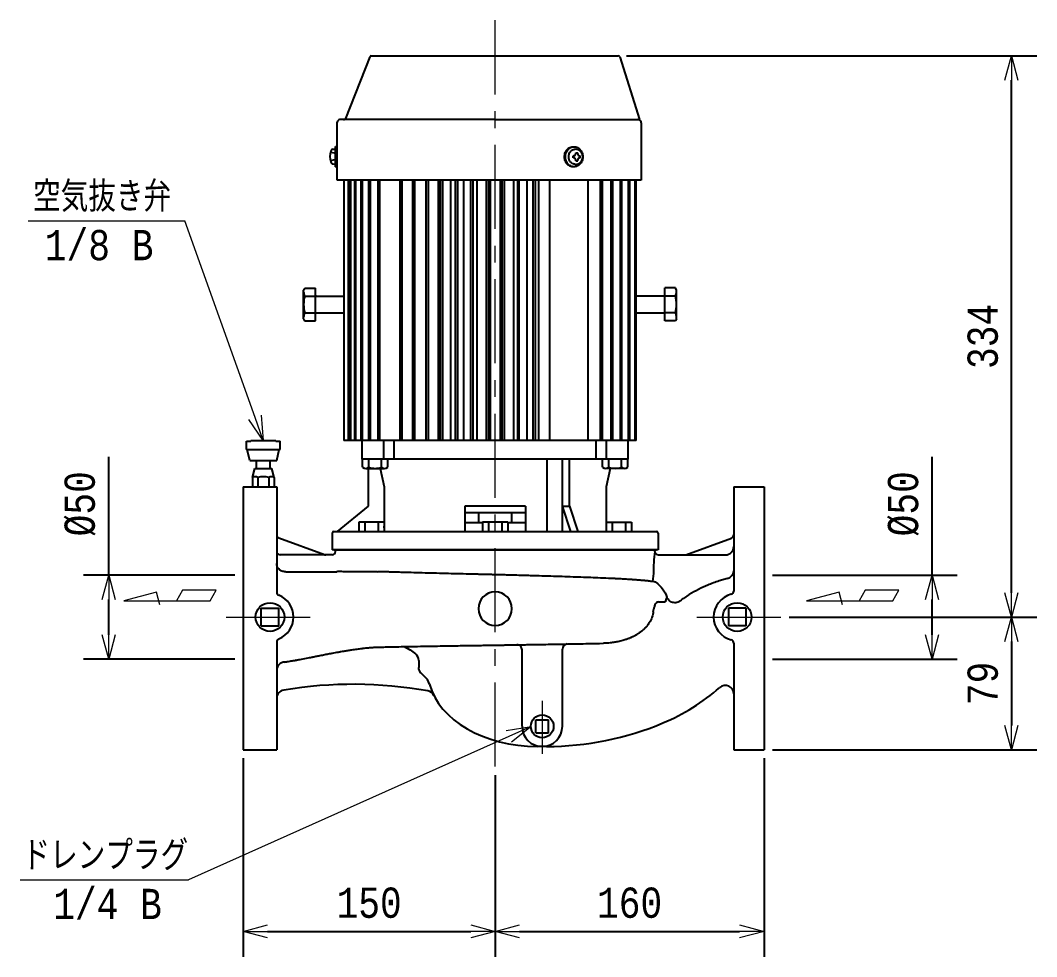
# Model space of a CAD drawing. Extents: x 0 to 1820, y 0 to 1285.
# Drawn here: x 633 to 1238, y 61 to 618 of the extents above; entities that cross this region are included whole.
import ezdxf

# ---------------------------------------------------------------- set-up
doc = ezdxf.new("R2010")
doc.units = 0
doc.header["$LTSCALE"] = 40
doc.header["$MEASUREMENT"] = 0
doc.linetypes.add('CENTER', pattern=[2, 1.25, -0.25, 0.25, -0.25])
doc.layers.get('0').update_dxf_attribs({"linetype": 'CONTINUOUS'})
doc.layers.get('Defpoints').update_dxf_attribs({"color": 8, "linetype": 'CONTINUOUS'})
doc.layers.add('DETAIL', color=7, linetype='CONTINUOUS')
doc.layers.add('NOTE', color=3, linetype='CONTINUOUS', lineweight=13)
doc.layers.add('SIZE', color=3, linetype='CONTINUOUS', lineweight=13)
doc.styles.get("Standard").update_dxf_attribs({"font": 'monotxt.shx', "width": 0.83, "bigfont": 'extfont.shx'})
doc.dimstyles.new('STDIM1', dxfattribs={"dimtxt": 18, "dimasz": 14.5, "dimexe": 15, "dimexo": 5, "dimgap": 8, "dimtad": 1, "dimdsep": 46, "dimtxsty": 'STANDARD', "dimblk": 'OPEN30', "dimblk1": 'OPEN30', "dimblk2": 'OPEN30', "dimsah": 1, "dimcen": 0, "dimdle": 4.496, "dimazin": 0, "dimtfac": 1, "dimtdec": 0, "dimtmove": 0, "dimatfit": 3, "dimldrblk": 'OPEN30', "dimfxl": 1, "dimtvp": 1, "dimtolj": 1, "dimtzin": 0, "dimarcsym": 0})

# ---------------------------------------------------------------- blocks, each defined once
blk = doc.blocks.new('_OPEN30')
at = {"color": 0, "linetype": 'ByBlock'}
for p, q in [((-1, 0.268), (0, 0)), ((0, 0), (-1, -0.268)), ((0, 0), (-1, 0))]:
    blk.add_line(p, q, dxfattribs=at)
blk = doc.blocks.new('*D1')
at = {"layer": 'Defpoints', "color": 0}
for p in [(1085.54, 262.95), (1075.54, 183.95), (1222.81, 183.95)]:
    blk.add_point(p, dxfattribs=at)
at = {"layer": 'SIZE', "color": 0, "lineweight": -2}
for p, q in [((1090.54, 262.95), (1237.81, 262.95)), ((1222.81, 248.45), (1222.81, 198.45)), ((1080.54, 183.95), (1237.81, 183.95))]:
    blk.add_line(p, q, dxfattribs=at)
at = {"layer": 'SIZE', "color": 0, "lineweight": -2, "xscale": 14.5, "yscale": 14.5, "zscale": 14.5}
for p, rotation in [((1222.81, 262.95), 90), ((1222.81, 183.95), 270)]:
    blk.add_blockref('_OPEN30', p, dxfattribs=dict(at, rotation=rotation))
at = {"layer": 'SIZE', "color": 0, "insert": (1205.81, 223.45), "char_height": 18, "attachment_point": 5, "rotation": 90}
blk.add_mtext('\\A1;79', dxfattribs=at)
blk = doc.blocks.new('*D2')
at = {"layer": 'Defpoints', "color": 0}
for p in [(765.54, 183.95), (915.54, 173.95), (915.54, 75.88)]:
    blk.add_point(p, dxfattribs=at)
at = {"layer": 'SIZE', "color": 0, "lineweight": -2}
for p, q in [((765.54, 178.95), (765.54, 60.88)), ((915.54, 168.95), (915.54, 60.88)), ((780.04, 75.88), (901.04, 75.88))]:
    blk.add_line(p, q, dxfattribs=at)
at = {"layer": 'SIZE', "color": 0, "lineweight": -2, "xscale": 14.5, "yscale": 14.5, "zscale": 14.5, "rotation": 180}
blk.add_blockref('_OPEN30', (765.54, 75.88), dxfattribs=at)
at = {"layer": 'SIZE', "color": 0, "lineweight": -2, "xscale": 14.5, "yscale": 14.5, "zscale": 14.5}
blk.add_blockref('_OPEN30', (915.54, 75.88), dxfattribs=at)
at = {"layer": 'SIZE', "color": 0, "insert": (840.54, 92.88), "char_height": 18, "attachment_point": 5}
blk.add_mtext('\\A1;150', dxfattribs=at)
blk = doc.blocks.new('*D3')
at = {"layer": 'Defpoints', "color": 0}
for p in [(1075.54, 183.95), (915.54, 173.95), (1075.54, 75.88)]:
    blk.add_point(p, dxfattribs=at)
at = {"layer": 'SIZE', "color": 0, "lineweight": -2}
for p, q in [((1075.54, 178.95), (1075.54, 60.88)), ((915.54, 168.95), (915.54, 60.88)), ((930.04, 75.88), (1061.04, 75.88))]:
    blk.add_line(p, q, dxfattribs=at)
at = {"layer": 'SIZE', "color": 0, "lineweight": -2, "xscale": 14.5, "yscale": 14.5, "zscale": 14.5, "rotation": 180}
blk.add_blockref('_OPEN30', (915.54, 75.88), dxfattribs=at)
at = {"layer": 'SIZE', "color": 0, "lineweight": -2, "xscale": 14.5, "yscale": 14.5, "zscale": 14.5}
blk.add_blockref('_OPEN30', (1075.54, 75.88), dxfattribs=at)
at = {"layer": 'SIZE', "color": 0, "insert": (995.54, 92.88), "char_height": 18, "attachment_point": 5}
blk.add_mtext('\\A1;160', dxfattribs=at)
blk = doc.blocks.new('*D4')
at = {"layer": 'Defpoints', "color": 0}
for p in [(988.78, 596.95), (1222.81, 596.95), (1085.54, 262.95)]:
    blk.add_point(p, dxfattribs=at)
at = {"layer": 'SIZE', "color": 0, "lineweight": -2}
for p, q in [((993.78, 596.95), (1237.81, 596.95)), ((1222.81, 277.45), (1222.81, 582.45)), ((1090.54, 262.95), (1237.81, 262.95))]:
    blk.add_line(p, q, dxfattribs=at)
at = {"layer": 'SIZE', "color": 0, "lineweight": -2, "xscale": 14.5, "yscale": 14.5, "zscale": 14.5}
for p, rotation in [((1222.81, 596.95), 90), ((1222.81, 262.95), 270)]:
    blk.add_blockref('_OPEN30', p, dxfattribs=dict(at, rotation=rotation))
at = {"layer": 'SIZE', "color": 0, "insert": (1205.81, 429.95), "char_height": 18, "attachment_point": 5, "rotation": 90}
blk.add_mtext('\\A1;334', dxfattribs=at)
blk = doc.blocks.new('*D6')
at = {"layer": 'Defpoints', "color": 0}
for p in [(685.54, 287.95), (765.54, 287.95), (765.54, 237.95)]:
    blk.add_point(p, dxfattribs=at)
at = {"layer": 'SIZE', "color": 0, "lineweight": -2}
for p, q in [((685.54, 287.95), (685.54, 358.29)), ((760.54, 287.95), (670.54, 287.95)), ((685.54, 252.45), (685.54, 273.45)), ((760.54, 237.95), (670.54, 237.95))]:
    blk.add_line(p, q, dxfattribs=at)
at = {"layer": 'SIZE', "color": 0, "lineweight": -2, "xscale": 14.5, "yscale": 14.5, "zscale": 14.5}
for p, rotation in [((685.54, 287.95), 90), ((685.54, 237.95), 270)]:
    blk.add_blockref('_OPEN30', p, dxfattribs=dict(at, rotation=rotation))
at = {"layer": 'SIZE', "color": 0, "insert": (668.54, 330.37), "char_height": 18, "attachment_point": 5, "rotation": 90}
blk.add_mtext('\\A1;%%c50', dxfattribs=at)
blk = doc.blocks.new('*D7')
at = {"layer": 'Defpoints', "color": 0}
for p in [(1075.54, 287.95), (1175.54, 287.95), (1075.54, 237.95)]:
    blk.add_point(p, dxfattribs=at)
at = {"layer": 'SIZE', "color": 0, "lineweight": -2}
for p, q in [((1175.54, 287.95), (1175.54, 358.29)), ((1080.54, 287.95), (1190.54, 287.95)), ((1175.54, 252.45), (1175.54, 273.45)), ((1080.54, 237.95), (1190.54, 237.95))]:
    blk.add_line(p, q, dxfattribs=at)
at = {"layer": 'SIZE', "color": 0, "lineweight": -2, "xscale": 14.5, "yscale": 14.5, "zscale": 14.5}
for p, rotation in [((1175.54, 287.95), 90), ((1175.54, 237.95), 270)]:
    blk.add_blockref('_OPEN30', p, dxfattribs=dict(at, rotation=rotation))
at = {"layer": 'SIZE', "color": 0, "insert": (1158.54, 330.37), "char_height": 18, "attachment_point": 5, "rotation": 90}
blk.add_mtext('\\A1;%%c50', dxfattribs=at)

msp = doc.modelspace()

# ---------------------------------------------------------------- linework, layer by layer
at = {"layer": 'DETAIL', "color": 4, "linetype": 'CENTER', "lineweight": 13}
for p, q in [((915.541, 173.95), (915.541, 618.032)), ((755.541, 262.95), (805.541, 262.95)), ((1035.541, 262.95), (1085.541, 262.95)), ((943.541, 213.185), (943.541, 181.502))]:
    msp.add_line(p, q, dxfattribs=at)
at = {"layer": 'DETAIL'}
for p, q in [((840.891, 596.317), (826.384, 559.566)), ((841.821, 596.95), (915.541, 596.95)), ((915.541, 596.95), (988.777, 596.955)), ((989.73, 596.256), (1001.51, 558.955)), ((821.541, 522.943), (821.541, 557.35)), ((915.541, 558.95), (823.141, 558.95)), ((915.541, 558.95), (1000.861, 558.955)), ((1002.51, 556.955), (1002.51, 522.948)), ((819.927, 538.921), (817.494, 539.4)), ((819.079, 541.322), (820.541, 541.45)), ((820.541, 530.95), (820.541, 542.95)), ((820.541, 542.95), (821.541, 542.95)), ((956.93, 538.129), (957.079, 538.753)), ((957.079, 538.753), (957.286, 539.354)), ((957.286, 539.354), (957.548, 539.927)), ((957.423, 538.091), (957.564, 538.698)), ((957.548, 539.927), (957.861, 540.463)), ((957.564, 538.698), (957.759, 539.284)), ((957.759, 539.284), (958.006, 539.844)), ((957.861, 540.463), (958.223, 540.958)), ((958.006, 539.844), (958.302, 540.371)), ((958.223, 540.958), (958.629, 541.404)), ((958.302, 540.371), (958.644, 540.859)), ((958.629, 541.404), (959.074, 541.798)), ((958.644, 540.859), (959.029, 541.303)), ((959.029, 541.303), (959.451, 541.698)), ((959.074, 541.798), (959.553, 542.134)), ((959.451, 541.698), (959.908, 542.04)), ((959.506, 538.234), (959.652, 538.674)), ((959.553, 542.134), (960.061, 542.408)), ((959.652, 538.674), (959.837, 539.094)), ((959.837, 539.094), (960.058, 539.489)), ((959.908, 542.04), (960.392, 542.325)), ((960.058, 539.489), (960.315, 539.855)), ((960.061, 542.408), (960.591, 542.617)), ((960.315, 539.855), (960.603, 540.188)), ((960.392, 542.325), (960.9, 542.55)), ((960.591, 542.617), (961.138, 542.76)), ((960.603, 540.188), (960.919, 540.484)), ((960.9, 542.55), (961.425, 542.713)), ((960.919, 540.484), (961.261, 540.741)), ((961.138, 542.76), (961.695, 542.833)), ((961.261, 540.741), (961.623, 540.955)), ((961.425, 542.713), (961.962, 542.811)), ((961.623, 540.955), (962.003, 541.124)), ((961.695, 542.833), (962.255, 542.837)), ((961.962, 542.811), (962.506, 542.844)), ((962.003, 541.124), (962.397, 541.245)), ((962.397, 541.245), (962.799, 541.319)), ((962.506, 542.844), (963.049, 542.811)), ((962.799, 541.319), (963.206, 541.344)), ((963.049, 542.811), (963.586, 542.713)), ((963.457, 539.267), (964.657, 539.267)), ((963.457, 538.617), (963.457, 539.267)), ((963.586, 542.713), (964.111, 542.55)), ((964.111, 542.55), (964.619, 542.325)), ((964.619, 542.325), (965.104, 542.04)), ((964.657, 538.617), (964.657, 539.267)), ((965.104, 542.04), (965.56, 541.698)), ((965.56, 541.698), (965.982, 541.303)), ((965.982, 541.303), (966.367, 540.859)), ((966.367, 540.859), (966.709, 540.371)), ((966.709, 540.371), (967.005, 539.844)), ((967.005, 539.844), (967.252, 539.284)), ((967.252, 539.284), (967.447, 538.698)), ((967.447, 538.698), (967.588, 538.091)), ((819.927, 534.979), (817.494, 534.5)), ((819.079, 532.578), (820.541, 532.45)), ((956.809, 536.844), (956.839, 537.49)), ((956.839, 536.197), (956.809, 536.844)), ((956.839, 537.49), (956.93, 538.129)), ((956.93, 535.559), (956.839, 536.197)), ((957.079, 534.935), (956.93, 535.559)), ((957.286, 534.333), (957.079, 534.935)), ((957.548, 533.761), (957.286, 534.333)), ((957.31, 536.844), (957.338, 537.471)), ((957.338, 536.217), (957.31, 536.844)), ((957.338, 537.471), (957.423, 538.091)), ((957.423, 535.596), (957.338, 536.217)), ((957.564, 534.99), (957.423, 535.596)), ((957.861, 533.224), (957.548, 533.761)), ((957.759, 534.403), (957.564, 534.99)), ((958.006, 533.844), (957.759, 534.403)), ((958.223, 532.73), (957.861, 533.224)), ((958.302, 533.317), (958.006, 533.844)), ((958.629, 532.283), (958.223, 532.73)), ((958.644, 532.829), (958.302, 533.317)), ((959.074, 531.89), (958.629, 532.283)), ((959.029, 532.385), (958.644, 532.829)), ((959.451, 531.99), (959.029, 532.385)), ((959.316, 536.844), (959.337, 537.314)), ((959.337, 536.373), (959.316, 536.844)), ((959.337, 537.314), (959.401, 537.779)), ((959.401, 535.908), (959.337, 536.373)), ((959.401, 537.779), (959.506, 538.234)), ((959.506, 535.453), (959.401, 535.908)), ((959.652, 535.013), (959.506, 535.453)), ((959.837, 534.594), (959.652, 535.013)), ((960.058, 534.199), (959.837, 534.594)), ((960.315, 533.833), (960.058, 534.199)), ((960.603, 533.5), (960.315, 533.833)), ((960.919, 533.203), (960.603, 533.5)), ((961.261, 532.947), (960.919, 533.203)), ((961.623, 532.733), (961.261, 532.947)), ((962.003, 532.564), (961.623, 532.733)), ((961.907, 536.217), (961.907, 537.417)), ((962.257, 537.417), (961.907, 537.417)), ((962.257, 536.217), (961.907, 536.217)), ((962.397, 532.442), (962.003, 532.564)), ((962.799, 532.368), (962.397, 532.442)), ((963.206, 532.344), (962.799, 532.368)), ((963.457, 534.367), (963.457, 535.017)), ((963.457, 534.367), (964.657, 534.367)), ((964.657, 534.367), (964.657, 535.017)), ((965.982, 532.385), (965.56, 531.99)), ((965.857, 537.417), (966.207, 537.417)), ((965.857, 536.217), (966.207, 536.217)), ((966.367, 532.829), (965.982, 532.385)), ((966.207, 536.217), (966.207, 537.417)), ((966.709, 533.317), (966.367, 532.829)), ((967.005, 533.844), (966.709, 533.317)), ((967.252, 534.403), (967.005, 533.844)), ((967.447, 534.99), (967.252, 534.403)), ((967.588, 535.596), (967.447, 534.99)), ((967.588, 538.091), (967.673, 537.471)), ((967.673, 536.217), (967.588, 535.596)), ((967.673, 537.471), (967.702, 536.844)), ((967.702, 536.844), (967.673, 536.217)), ((820.541, 530.95), (821.541, 530.95)), ((959.553, 531.554), (959.074, 531.89)), ((959.908, 531.648), (959.451, 531.99)), ((960.061, 531.28), (959.553, 531.554)), ((960.392, 531.363), (959.908, 531.648)), ((960.591, 531.07), (960.061, 531.28)), ((960.9, 531.137), (960.392, 531.363)), ((961.138, 530.928), (960.591, 531.07)), ((961.425, 530.975), (960.9, 531.137)), ((961.695, 530.855), (961.138, 530.928)), ((961.962, 530.877), (961.425, 530.975)), ((962.255, 530.851), (961.695, 530.855)), ((962.506, 530.844), (961.962, 530.877)), ((963.049, 530.877), (962.506, 530.844)), ((963.586, 530.975), (963.049, 530.877)), ((964.111, 531.137), (963.586, 530.975)), ((964.619, 531.363), (964.111, 531.137)), ((965.104, 531.648), (964.619, 531.363)), ((965.56, 531.99), (965.104, 531.648)), ((915.541, 522.948), (821.541, 522.948)), ((825.541, 522.948), (825.541, 367.95)), ((828.003, 522.948), (828.003, 367.95)), ((829.108, 522.948), (829.108, 367.95)), ((829.514, 522.948), (829.514, 367.95)), ((831.921, 522.948), (831.921, 367.95)), ((832.475, 522.948), (832.475, 367.95)), ((835.651, 522.948), (835.651, 367.95)), ((836.347, 522.948), (836.347, 367.95)), ((840.255, 522.948), (840.255, 367.95)), ((841.087, 522.948), (841.087, 367.95)), ((845.699, 522.948), (845.699, 367.95)), ((846.636, 522.948), (846.636, 367.95)), ((858.783, 522.948), (858.783, 367.95)), ((859.949, 522.948), (859.949, 367.95)), ((866.296, 522.948), (866.296, 367.95)), ((867.549, 522.948), (867.549, 367.95)), ((874.34, 522.948), (874.34, 367.95)), ((875.684, 522.948), (875.684, 367.95)), ((881.709, 522.948), (881.709, 367.95)), ((882.852, 522.948), (882.852, 367.95)), ((884.252, 522.948), (884.252, 367.95)), ((889.059, 522.948), (889.059, 367.95)), ((891.709, 522.948), (891.709, 367.95)), ((893.16, 522.948), (893.16, 367.95)), ((896.699, 522.948), (896.699, 367.95)), ((900.834, 522.948), (900.834, 367.95)), ((902.318, 522.948), (902.318, 367.95)), ((904.546, 522.948), (904.546, 367.95)), ((910.121, 522.948), (910.121, 367.95)), ((911.618, 522.948), (911.618, 367.95)), ((912.513, 522.948), (912.513, 367.95)), ((1002.51, 522.953), (915.541, 522.943)), ((918.569, 522.943), (918.569, 367.95)), ((919.465, 522.944), (919.465, 367.95)), ((920.962, 522.944), (920.962, 367.95)), ((926.536, 522.944), (926.536, 367.95)), ((928.767, 522.945), (928.767, 367.95)), ((929.62, 522.945), (929.62, 367.95)), ((934.383, 522.945), (934.383, 367.95)), ((937.925, 522.946), (937.925, 367.95)), ((939.37, 522.946), (939.37, 367.95)), ((941.409, 522.946), (941.409, 367.95)), ((947.883, 522.947), (947.883, 367.95)), ((970.737, 522.949), (970.737, 367.95)), ((978.129, 522.95), (978.129, 367.95)), ((979.195, 522.95), (979.195, 367.95)), ((984.454, 522.951), (984.454, 367.95)), ((985.389, 522.951), (985.389, 367.95)), ((990.01, 522.951), (990.01, 367.95)), ((990.812, 522.951), (990.812, 367.95)), ((994.751, 522.952), (994.751, 367.95)), ((995.422, 522.952), (995.422, 367.95)), ((998.607, 522.952), (998.607, 367.95)), ((999.144, 522.952), (999.144, 367.95)), ((999.541, 367.95), (999.541, 522.95)), ((801.541, 457.45), (802.292, 458.75)), ((801.541, 440.45), (801.541, 457.45)), ((802.292, 458.75), (808.541, 458.75)), ((802.292, 453.872), (808.541, 453.872)), ((808.541, 439.15), (808.541, 458.75)), ((809.041, 453.95), (825.541, 453.95)), ((1016.541, 453.978), (999.541, 453.978)), ((1016.541, 439.178), (1016.541, 458.778)), ((1022.79, 458.778), (1016.541, 458.778)), ((1022.79, 453.9), (1016.541, 453.9)), ((1023.541, 457.478), (1022.79, 458.778)), ((1023.541, 440.478), (1023.541, 457.478)), ((802.292, 444.027), (808.541, 444.027)), ((809.041, 443.95), (825.541, 443.95)), ((999.541, 443.978), (1016.541, 443.978)), ((1022.79, 444.055), (1016.541, 444.055)), ((801.541, 440.45), (802.292, 439.15)), ((802.292, 439.15), (808.541, 439.15)), ((1022.79, 439.178), (1016.541, 439.178)), ((1023.541, 440.478), (1022.79, 439.178)), ((767.541, 362.592), (767.541, 367.592)), ((767.541, 367.592), (770.041, 367.592)), ((770.041, 367.592), (770.041, 368.092)), ((770.041, 368.092), (785.041, 368.092)), ((785.041, 367.592), (785.041, 368.092)), ((785.041, 367.592), (787.541, 367.592)), ((787.541, 362.592), (787.541, 367.592)), ((999.541, 367.95), (825.541, 367.95)), ((836.389, 356.95), (836.389, 367.95)), ((849.303, 356.95), (849.303, 367.95)), ((855.458, 356.95), (855.458, 367.95)), ((975.624, 356.95), (975.624, 367.95)), ((981.779, 356.95), (981.779, 367.95)), ((994.693, 356.95), (994.693, 367.95)), ((767.541, 362.592), (787.541, 362.592)), ((769.541, 356.092), (768.041, 362.592)), ((785.541, 356.092), (787.041, 362.592)), ((994.693, 356.95), (836.389, 356.95)), ((836.601, 352.143), (836.601, 356.95)), ((840.348, 352.143), (840.348, 356.95)), ((847.854, 352.143), (847.854, 356.95)), ((851.601, 352.143), (851.601, 356.95)), ((946.352, 356.95), (946.352, 313.95)), ((955.357, 356.95), (955.357, 313.95)), ((959.687, 328.95), (959.687, 356.95)), ((979.481, 352.143), (979.481, 356.95)), ((983.228, 352.143), (983.228, 356.95)), ((990.734, 352.143), (990.734, 356.95)), ((994.481, 352.143), (994.481, 356.95)), ((769.541, 356.092), (785.541, 356.092)), ((771.041, 345.947), (772.541, 351.45)), ((772.541, 351.45), (782.541, 351.45)), ((773.541, 351.45), (773.541, 356.092)), ((781.541, 351.45), (781.541, 356.092)), ((784.041, 345.947), (782.541, 351.45)), ((838.475, 351.45), (849.727, 351.45)), ((840.041, 351.45), (840.041, 328.95)), ((847.195, 351.45), (849.541, 340.45)), ((992.607, 351.45), (981.355, 351.45)), ((983.887, 351.45), (981.541, 340.45)), ((771.041, 345.947), (771.041, 340.45)), ((774.291, 345.947), (774.291, 340.45)), ((780.791, 345.947), (780.791, 340.45)), ((784.041, 345.947), (784.041, 340.386)), ((765.541, 340.45), (765.541, 183.95)), ((765.541, 340.45), (785.541, 340.45)), ((785.541, 340.45), (785.541, 277.782)), ((849.541, 340.45), (849.541, 316.95)), ((981.541, 340.45), (981.541, 316.95)), ((1057.541, 340.45), (1057.541, 278.442)), ((1057.541, 340.45), (1075.541, 340.45)), ((1075.541, 340.45), (1075.541, 183.95)), ((840.041, 328.95), (821.541, 313.95)), ((933.541, 328.95), (897.541, 328.95)), ((897.541, 328.95), (897.541, 313.95)), ((933.541, 328.95), (933.541, 313.95)), ((955.357, 328.95), (959.687, 328.95)), ((955.357, 328.95), (960.359, 313.95)), ((959.687, 328.95), (964.689, 313.95)), ((933.541, 324.95), (897.541, 324.95)), ((905.541, 324.95), (905.541, 318.95)), ((925.541, 318.95), (925.541, 324.95)), ((849.429, 319.45), (834.429, 319.45)), ((834.429, 319.45), (834.429, 313.95)), ((837.929, 319.45), (837.929, 313.95)), ((845.929, 319.45), (845.929, 313.95)), ((849.429, 319.45), (849.429, 313.95)), ((908.041, 318.95), (897.541, 318.95)), ((923.041, 319.45), (908.041, 319.45)), ((908.041, 319.45), (908.041, 313.95)), ((911.541, 319.45), (911.541, 313.95)), ((919.541, 319.45), (919.541, 313.95)), ((923.041, 319.45), (923.041, 313.95)), ((933.541, 318.95), (923.041, 318.95)), ((981.653, 319.45), (981.653, 313.95)), ((981.653, 319.45), (996.653, 319.45)), ((985.153, 319.45), (985.153, 313.95)), ((993.153, 319.45), (993.153, 313.95)), ((996.653, 319.45), (996.653, 313.95)), ((814.058, 300.07), (786.857, 309.971)), ((818.541, 312.95), (818.541, 302.95)), ((819.541, 313.95), (1011.541, 313.95)), ((1012.541, 312.95), (1012.541, 302.95)), ((1029.024, 300.07), (1056.225, 309.971)), ((1056.225, 309.971), (1056.226, 309.971)), ((1012.541, 302.95), (818.541, 302.95)), ((820.541, 301.95), (820.541, 302.95)), ((1010.541, 301.95), (1010.541, 302.95)), ((818.541, 299.95), (787.541, 299.95)), ((1012.541, 299.95), (1052.541, 299.95)), ((790.963, 289.955), (821.332, 289.955)), ((1009.684, 288.95), (1009.269, 284.074)), ((1053.731, 285.967), (1048.899, 284.472)), ((776.328, 257.737), (776.328, 268.162)), ((776.329, 268.162), (786.754, 268.162)), ((786.754, 257.737), (786.754, 268.162)), ((1012.661, 271.959), (1016.808, 271.952)), ((1064.754, 268.162), (1054.328, 268.162)), ((1054.328, 268.162), (1054.328, 257.737)), ((1064.754, 268.162), (1064.754, 257.737)), ((776.328, 257.737), (786.754, 257.737)), ((1064.753, 257.737), (1054.328, 257.737)), ((785.541, 248.117), (785.541, 183.95)), ((931.541, 197.95), (931.541, 243.453)), ((955.541, 197.95), (955.541, 243.94)), ((977.571, 247.298), (980.044, 247.352)), ((1057.541, 247.458), (1057.541, 183.95)), ((796.815, 237.303), (796.732, 237.288)), ((870.041, 237.166), (870.041, 233.021)), ((871.551, 229.485), (875.344, 225.735)), ((876.561, 223.008), (875.344, 225.735)), ((879.042, 216.278), (879.245, 215.976)), ((939.741, 201.75), (947.341, 201.75)), ((939.741, 194.15), (939.741, 201.75)), ((947.341, 194.15), (947.341, 201.75)), ((939.741, 194.15), (947.341, 194.15)), ((765.541, 183.95), (785.541, 183.95)), ((946.104, 185.95), (940.541, 185.95)), ((1057.541, 183.95), (1075.541, 183.95))]:
    msp.add_line(p, q, dxfattribs=at)
at = {"layer": 'DETAIL', "linetype": 'Continuous'}
msp.add_line((819.541, 302.95), (1011.541, 302.95), dxfattribs=at)
at = {"layer": 'DETAIL', "extrusion": (0, 0, -1)}
msp.add_circle((-915.541, 267.95), 10, dxfattribs=at)
at = {"layer": 'DETAIL'}
for centre, radius in [((781.541, 262.95), 8.539), ((1059.541, 262.95), 8.539), ((943.541, 197.95), 6.766)]:
    msp.add_circle(centre, radius, dxfattribs=at)
for centre, radius, start, end in [((841.821, 595.95), 1, 90, 158.45834), ((988.777, 595.955), 1, 17.526443, 90), ((823.141, 557.35), 1.6, 90, 180), ((825.454, 559.933), 1, 264.008942, 338.457703), ((1000.51, 556.955), 2, 0, 90), ((829.241, 536.95), 12, 164.506032, 195.493968), ((819.219, 539.728), 1.6, 95, 164.506032), ((819.541, 536.958), 2, 60, 78.86096), ((962.257, 538.617), 1.2, 270, 0), ((963.206, 536.844), 4.5, 270, 90), ((965.857, 538.617), 1.2, 180, 270), ((819.219, 534.172), 1.6, 195.493968, 265), ((819.541, 536.941), 2, 281.13904, 300), ((962.257, 535.017), 1.2, 0, 90), ((965.857, 535.017), 1.2, 90, 180), ((805.878, 456.311), 4.337, 179.852065, 214.213411), ((818.058, 448.95), 16.517, 162.661264, 197.338736), ((809.041, 454.45), 0.5, 180, 270), ((1016.041, 454.478), 0.5, 270, 0), ((1019.204, 456.339), 4.337, 325.786589, 0.147935), ((1007.024, 448.978), 16.517, 342.661264, 17.338736), ((805.878, 441.589), 4.337, 145.786589, 180.147935), ((809.041, 443.45), 0.5, 90, 180), ((1016.041, 443.478), 0.5, 0, 90), ((1019.204, 441.617), 4.337, 359.852065, 34.213411), ((838.475, 354.33), 2.88, 229.4134, 310.5866), ((844.101, 361.96), 10.51, 249.0802, 290.9198), ((849.727, 354.33), 2.88, 229.4134, 310.5866), ((981.355, 354.33), 2.88, 229.4134, 310.5866), ((986.981, 361.96), 10.51, 249.0802, 290.9198), ((992.607, 354.33), 2.88, 229.4134, 310.5866), ((772.666, 343.572), 2.877, 55.615751, 124.38425), ((777.541, 335.694), 10.756, 72.412047, 107.58795), ((782.416, 343.572), 2.877, 55.615751, 124.38425), ((846.541, 316.95), 3, 344.281673, 0.000022), ((984.541, 316.95), 3, 180, 195.713774), ((787.541, 311.85), 2, 180, 250), ((819.541, 312.95), 1, 90, 180), ((1011.541, 312.95), 1, 0, 90), ((1055.541, 311.85), 2, 290, 0), ((1052.541, 304.95), 5, 270, 0), ((787.541, 301.95), 2, 180, 270), ((814.742, 301.95), 2, 250, 270), ((818.541, 301.95), 2, 270, 0), ((1109.774, 288.88), 100.09, 172.496572, 179.959782), ((1012.541, 301.95), 2, 180, 270), ((1055.541, 278.442), 2, 284.47751, 0), ((787.541, 277.782), 2, 179.99998, 247.97567), ((781.541, 262.95), 14, 292.02434, 67.975689), ((1059.541, 262.95), 14, 104.47751, 255.52249), ((787.541, 248.117), 2, 112.02431, 179.99998), ((1055.541, 247.458), 2, 0, 75.522488), ((928.541, 243.453), 3, 360, 90.893051), ((958.541, 243.94), 3, 90.988937, 180), ((790.541, 214.564), 5, 99.5369, 180), ((831.133, -27.05), 250, 79.791361, 99.5369), ((874.555, 214.071), 5, 26.193299, 79.791361), ((966.92, 315.153), 125, 292.83018, 311.195104), ((1052.541, 217.331), 5, 0, 131.195104), ((946.104, 364.598), 178.648, 270, 292.83018), ((943.541, 197.95), 12, 180, 0)]:
    msp.add_arc(centre, radius, start, end, dxfattribs=at)
at = {"layer": 'DETAIL', "extrusion": (0, 0, -1)}
for centre, radius, start, end in [((-999.072, 267.896), 19.931, 127.503601, 159.880625), ((-1027.647, 264.398), 18.082, 6.180618, 11.328307), ((-845.955, 213.635), 35.311, 115.925871, 129.106196)]:
    msp.add_arc(centre, radius, start, end, dxfattribs=at)
at = {"layer": 'DETAIL'}
for centre, major_axis, ratio, start_param, end_param in [((1052.541, 290.434), (5, 0), 0.919803, 4.9527911, 6.2831851), ((865.095, 237.166), (0, 5), 0.9891309, 4.71246, 5.5974057), ((940.541, 230.95), (-65, 0), 0.692308, 0.1774027, 1.5707963)]:
    msp.add_ellipse(centre, major_axis=major_axis, ratio=ratio, start_param=start_param, end_param=end_param, dxfattribs=at)
for points, knots in [([(790.963, 289.955), (790.831, 289.945), (790.432, 289.927), (789.63, 289.973), (788.607, 290.224), (787.561, 290.761), (786.679, 291.535), (786.124, 292.353), (785.813, 293.086), (785.649, 293.666), (785.568, 294.194), (785.546, 294.549), (785.542, 294.705), (785.542, 294.736)], [0, 0, 0, 0, 0.04745533, 0.14236598, 0.28510071, 0.42806277, 0.57126653, 0.7144815, 0.78613591, 0.85765005, 0.92891392, 0.97630464, 0.98786232, 0.98786232, 0.98786232, 0.98786232]), ([(821.332, 290.159), (821.756, 290.171), (822.425, 290.18), (823.595, 290.177), (824.694, 290.164), (825.853, 290.144), (826.743, 290.126), (827.932, 290.1), (829.226, 290.071), (830.821, 290.041), (832.208, 290.021), (833.446, 290.006), (834.311, 289.998), (834.848, 289.993), (835.389, 289.988), (835.984, 289.983), (836.749, 289.978), (837.692, 289.974), (838.658, 289.972), (839.445, 289.974), (839.943, 289.977), (840.45, 289.98), (840.962, 289.984), (841.798, 289.991), (843.082, 290), (844.498, 289.996), (845.492, 289.974), (845.825, 289.964)], [20.5456277, 20.5456277, 20.5456277, 20.5456277, 23.8480196, 25.5523166, 28.8591545, 31.3114114, 33.0563586, 34.4461128, 38.5883858, 40.649991, 43.3988018, 46.1465771, 47.1762553, 47.8622919, 48.8925142, 49.917406, 50.8337912, 52.6677875, 54.5026651, 55.4230348, 56.3467498, 56.8098263, 57.7476252, 58.6976079, 60.6254627, 63.569329, 65.0541442, 65.0541442, 65.0541442, 65.0541442]), ([(915.681, 288.131), (914.935, 288.151), (913.741, 288.182), (911.802, 288.232), (909.757, 288.283), (907.202, 288.346), (903.905, 288.425), (899.132, 288.538), (892.92, 288.685), (885.871, 288.853), (878.881, 289.027), (872.102, 289.203), (865.674, 289.379), (860.165, 289.536), (856.087, 289.655), (853.138, 289.743), (850.942, 289.809), (849.073, 289.866), (847.429, 289.915), (846.404, 289.946), (845.825, 289.964)], [0, 0, 0, 0, 2.2847364, 3.655029, 5.9375682, 8.5470495, 11.4845288, 16.0574961, 23.2517816, 30.7788384, 38.3039668, 45.816581, 53.3052272, 60.4355861, 65.5966568, 68.5666477, 71.8158391, 74.2887016, 76.1473086, 78.6199429, 78.6199429, 78.6199429, 78.6199429]), ([(984.626, 285.914), (982.557, 286.009), (978.608, 286.178), (972.531, 286.413), (966.555, 286.63), (960.301, 286.845), (953.703, 287.062), (946.891, 287.276), (940.814, 287.46), (936.184, 287.595), (932.349, 287.703), (928.917, 287.798), (925.293, 287.894), (922.8, 287.958), (921.002, 288.003), (919.918, 288.029), (919.071, 288.049), (917.68, 288.082), (916.583, 288.108), (915.681, 288.131)], [0, 0, 0, 0, 9.1095115, 16.6057021, 23.7692265, 31.2517246, 38.7268094, 46.1937963, 53.6549944, 58.1931644, 60.785592, 65.6456436, 68.8468868, 71.9687326, 73.3095474, 74.3737478, 75.29915, 75.9128797, 78.6327434, 78.6327434, 78.6327434, 78.6327434]), ([(1011.206, 283.708), (1010.905, 283.785), (1010.256, 283.921), (1009.191, 284.09), (1008.096, 284.238), (1007.055, 284.362), (1005.895, 284.486), (1004.957, 284.578), (1004.128, 284.656), (1003.481, 284.713), (1002.724, 284.779), (1002.029, 284.837), (1001.404, 284.887), (1001.014, 284.918), (1000.668, 284.945), (1000.366, 284.968), (1000.163, 284.983), (1000.01, 284.995), (999.9, 285.002), (999.833, 285.008), (999.817, 285.009), (999.8, 285.01), (999.762, 285.013), (999.676, 285.019), (999.546, 285.029), (999.338, 285.044), (999.022, 285.067), (998.489, 285.106), (997.889, 285.148), (997.121, 285.201), (996.311, 285.255), (995.126, 285.332), (993.923, 285.408), (992.568, 285.489), (991.214, 285.568), (989.775, 285.649), (988.541, 285.715), (987.567, 285.767), (986.328, 285.831), (985.324, 285.882), (984.626, 285.914)], [2.6292615, 2.6292615, 2.6292615, 2.6292615, 8.7664569, 13.6460117, 16.5716066, 21.1197528, 24.0419013, 26.9625141, 28.9088764, 30.5304193, 31.8273748, 34.4205247, 35.3926926, 36.040723, 37.0126456, 37.6605118, 37.9844203, 38.3083123, 38.6321879, 38.6902804, 38.7167226, 38.7431648, 38.7941389, 38.9560661, 39.2799078, 39.6037325, 40.2513311, 41.2226021, 42.841049, 43.8119134, 45.6911056, 47.4456057, 50.3686644, 52.1218774, 54.458864, 57.1910676, 59.141102, 60.3100307, 61.7240642, 64.8214377, 64.8214377, 64.8214377, 64.8214377]), ([(1048.899, 284.472), (1046.571, 283.706), (1042.346, 282.152), (1036.395, 279.429), (1030.835, 276.321), (1027.291, 273.873), (1025.517, 272.5)], [0, 0, 0, 0, 7.2118904, 13.3120513, 19.5672124, 26.4500945, 26.4500945, 26.4500945, 26.4500945]), ([(1017.787, 274.752), (1017.698, 274.677), (1017.491, 274.341), (1017.202, 273.402), (1016.943, 272.437), (1016.818, 271.987), (1016.808, 271.952)], [2.0686274, 2.0686274, 2.0686274, 2.0686274, 5.5378568, 10.3453893, 13.5515208, 13.8150405, 13.8150405, 13.8150405, 13.8150405]), ([(1025.517, 272.5), (1025.4, 272.41), (1025.037, 272.156), (1024.242, 271.746), (1023.084, 271.449), (1021.736, 271.471), (1020.441, 271.848), (1019.289, 272.555), (1018.467, 273.429), (1018.011, 274.203), (1017.839, 274.613), (1017.787, 274.752)], [0, 0, 0, 0, 0.0476191, 0.1428574, 0.2857147, 0.4285719, 0.571429, 0.7142861, 0.8571431, 0.952381, 1, 1, 1, 1]), ([(1009.67, 266.345), (1009.537, 265.133), (1008.972, 262.747), (1007.512, 259.825), (1005.974, 257.723), (1004.613, 256.22), (1003.483, 255.165), (1002.47, 254.332), (1001.724, 253.767), (1001.116, 253.341), (1000.663, 253.038), (1000.376, 252.852), (1000.143, 252.705), (999.933, 252.575), (999.745, 252.461), (999.597, 252.373), (999.527, 252.331), (999.482, 252.305), (999.447, 252.284), (999.42, 252.268), (999.399, 252.256), (999.385, 252.248), (999.379, 252.245), (999.373, 252.241), (999.336, 252.22), (999.263, 252.177), (999.117, 252.093), (998.867, 251.952), (998.502, 251.752), (998.06, 251.519), (997.537, 251.255), (997.083, 251.036), (996.739, 250.877), (996.603, 250.815), (996.527, 250.781), (996.448, 250.746), (996.352, 250.703), (996.117, 250.599), (995.681, 250.413), (994.951, 250.116), (994.119, 249.803), (993.175, 249.477), (991.595, 248.976), (989.45, 248.422), (986.714, 247.905), (983.654, 247.51), (981.382, 247.378), (980.044, 247.352)], [0, 0, 0, 0, 3.9519427, 7.8932362, 10.5115927, 12.3346063, 14.4002403, 15.4515629, 16.5142217, 17.3719175, 17.8031189, 18.2358021, 18.4526782, 18.6698991, 19.016487, 19.1456309, 19.2102446, 19.2748859, 19.3072167, 19.3395544, 19.3718988, 19.3851212, 19.3896962, 19.3942711, 19.4023561, 19.5318249, 19.6612937, 19.9206466, 20.4405353, 20.9618955, 21.4845976, 22.2708779, 22.5334981, 22.6648978, 22.7314624, 22.7980269, 22.9298433, 23.0616596, 23.5932117, 24.4011806, 25.4980729, 26.3351827, 27.4701308, 30.5696432, 33.0613599, 35.8377678, 39.7541312, 39.7541312, 39.7541312, 39.7541312]), ([(1012.661, 271.959), (1012.311, 271.959), (1011.703, 271.763), (1010.946, 270.934), (1010.465, 269.94), (1010.135, 268.916), (1009.987, 268.296), (1009.917, 267.95)], [0, 0, 0, 0, 2.9113057, 5.1557488, 7.2218837, 8.3286357, 9.6038805, 9.6038805, 9.6038805, 9.6038805]), ([(796.732, 237.288), (797.376, 237.407), (798.547, 237.625), (801.115, 238.109), (803.458, 238.562), (805.885, 239.038), (807.347, 239.325), (809.218, 239.693), (811.427, 240.127), (814.159, 240.661), (816.323, 241.077), (817.831, 241.362), (819.018, 241.585), (820.477, 241.856), (821.911, 242.117), (823.038, 242.317), (824.148, 242.512), (825.789, 242.793), (827.932, 243.146), (830.033, 243.47), (831.848, 243.733), (833.378, 243.944), (834.883, 244.138), (836.13, 244.287), (837.123, 244.398), (838.108, 244.503), (839.095, 244.601), (840.332, 244.715), (841.328, 244.801), (842.417, 244.885), (843.369, 244.952), (844.193, 245), (844.772, 245.028), (845.06, 245.041), (845.345, 245.052), (845.636, 245.063), (846.054, 245.076), (846.485, 245.087), (847.038, 245.1), (847.637, 245.112), (848.712, 245.131), (849.584, 245.147), (850.229, 245.161)], [0, 0, 0, 0, 2.3047581, 4.2242619, 9.4035628, 11.1263657, 13.6795585, 15.220087, 18.6768352, 22.770855, 26.8029346, 28.1343254, 29.4613347, 32.1042417, 34.7331561, 36.0418457, 37.3441243, 39.9337073, 43.787369, 47.6090099, 50.1360094, 52.6483103, 55.1475911, 57.6309891, 58.866277, 60.0974526, 62.5437881, 63.7586583, 66.1725623, 67.3734642, 69.1709571, 70.9673535, 71.5663844, 72.1654221, 72.4648652, 73.0622177, 73.6574609, 74.5468729, 75.1378668, 76.2315808, 77.2392544, 79.7656808, 79.7656808, 79.7656808, 79.7656808]), ([(850.231, 245.161), (850.984, 245.179), (852.168, 245.205), (854.405, 245.253), (857.639, 245.32), (862.247, 245.41), (868.119, 245.517), (876.49, 245.662), (886.305, 245.82), (895.578, 245.961), (903.154, 246.073), (909.366, 246.164), (913.947, 246.229), (915.613, 246.253)], [0, 0, 0, 0, 3.1339997, 4.8437586, 8.9040635, 15.6349875, 21.8233929, 29.5284718, 43.8098493, 53.1246484, 58.04805, 66.7837085, 71.7861893, 71.7861893, 71.7861893, 71.7861893]), ([(915.613, 246.253), (915.987, 246.259), (916.731, 246.27), (918.034, 246.29), (919.73, 246.317), (922.311, 246.357), (926.417, 246.421), (930.352, 246.482), (934.058, 246.54), (938.292, 246.607), (943.712, 246.693), (950.448, 246.803), (956.782, 246.909), (962.805, 247.014), (968.518, 247.118), (973.31, 247.21), (976.395, 247.273), (977.571, 247.298)], [0, 0, 0, 0, 1.1219135, 2.2361064, 3.9127946, 6.2185059, 10.0091544, 16.322181, 18.2157113, 21.4293927, 29.4609707, 35.3481054, 43.3710992, 50.8531981, 56.7279275, 64.7295772, 69.9280558, 69.9280558, 69.9280558, 69.9280558]), ([(789.892, 236.199), (789.552, 236.155), (788.881, 235.996), (787.944, 235.559), (787.118, 234.94), (786.435, 234.166), (785.926, 233.269), (785.612, 232.29), (785.541, 231.608), (785.541, 231.268)], [0, 0, 0, 0, 1.0271864, 2.0543747, 3.0815647, 4.1087566, 5.1359503, 6.1631458, 7.1862115, 7.1862115, 7.1862115, 7.1862115]), ([(789.892, 236.199), (790.542, 236.288), (791.667, 236.449), (793.299, 236.699), (794.961, 236.97), (796.14, 237.178), (796.815, 237.303)], [0, 0, 0, 0, 1.9127196, 3.3127912, 4.817309, 6.8533273, 6.8533273, 6.8533273, 6.8533273]), ([(871.551, 229.485), (871.064, 229.956), (870.304, 231.068), (870.041, 232.379), (870.041, 233.021)], [0, 0, 0, 0, 2.0208961, 3.9550305, 3.9550305, 3.9550305, 3.9550305])]:
    msp.add_open_spline(points, degree=3, knots=knots, dxfattribs=at)
for p in [(777.445, 368.092), (937.837, 194.311)]:
    msp.add_point(p, dxfattribs=at)
at = {"layer": 'NOTE'}
for p, q in [((637.526, 498.721), (730.855, 498.721)), ((772.661, 381.746), (730.855, 498.721)), ((923.708, 191.969), (733.129, 106.676)), ((632.948, 106.676), (733.129, 106.676))]:
    msp.add_line(p, q, dxfattribs=at)
for points in [[(716.007, 270.149), (713.94, 277.864), (694.475, 272.649), (745.867, 272.649), (749.475, 278.899), (729.475, 278.899), (725.867, 272.649)], [(1122.288, 270.149), (1120.22, 277.864), (1100.756, 272.649), (1152.148, 272.649), (1155.756, 278.899), (1135.756, 278.899), (1132.148, 272.649)]]:
    msp.add_lwpolyline(points, dxfattribs=at)

# ---------------------------------------------------------------- block references
at = {"layer": 'NOTE', "xscale": 14.5, "yscale": 14.5, "zscale": 14.5}
for p, rotation in [((777.541, 368.092), 289.666508695157), ((936.943, 197.892), 24.110856634689)]:
    msp.add_blockref('_OPEN30', p, dxfattribs=dict(at, rotation=rotation))

# ---------------------------------------------------------------- texts
at = {"layer": 'NOTE', "width": 0.83}
for s, p in [('空気抜き弁\u3000', (640.524, 504.146)), ('1/8 B', (647.508, 475.296)), ('ドレンプラグ', (634.212, 112.101)), ('1/4 B', (652.525, 83.25))]:
    msp.add_text(s, height=18, dxfattribs=at).set_placement(p)

# ---------------------------------------------------------------- dimensions: what is measured, and where the dimension line sits
at = {"layer": 'SIZE'}
dim = msp.add_linear_dim(base=(1222.813, 596.955), p1=(1085.541, 262.95), p2=(988.777, 596.955), angle=90, dimstyle='STDIM1', override={"dimdec": 0}, dxfattribs=at)
dim.commit()
dim.dimension.update_dxf_attribs({"geometry": '*D4', "text_midpoint": (1205.813, 429.952)})
for base, p1, p2, picture, middle in [((685.541, 287.95), (765.541, 237.95), (765.541, 287.95), '*D6', (668.541, 330.37)), ((1175.541, 287.95), (1075.541, 237.95), (1075.541, 287.95), '*D7', (1158.541, 330.37))]:
    dim = msp.add_linear_dim(base=base, p1=p1, p2=p2, angle=90, text='%%c<>', dimstyle='STDIM1', dxfattribs=at)
    dim.commit()
    dim.dimension.update_dxf_attribs({"geometry": picture, "text_midpoint": middle})
dim = msp.add_linear_dim(base=(1222.813, 183.95), p1=(1085.541, 262.95), p2=(1075.541, 183.95), angle=90, dimstyle='STDIM1', dxfattribs=at)
dim.commit()
dim.dimension.update_dxf_attribs({"geometry": '*D1', "text_midpoint": (1222.813, 223.45), "dimtype": 160})
for base, p1, p2, picture, middle in [((915.541, 75.884), (765.541, 183.95), (915.541, 173.95), '*D2', (840.541, 92.884)), ((1075.541, 75.884), (915.541, 173.95), (1075.541, 183.95), '*D3', (995.541, 92.884))]:
    dim = msp.add_linear_dim(base=base, p1=p1, p2=p2, dimstyle='STDIM1', dxfattribs=at)
    dim.commit()
    dim.dimension.update_dxf_attribs({"geometry": picture, "text_midpoint": middle})

doc.saveas('drawing.dxf')
